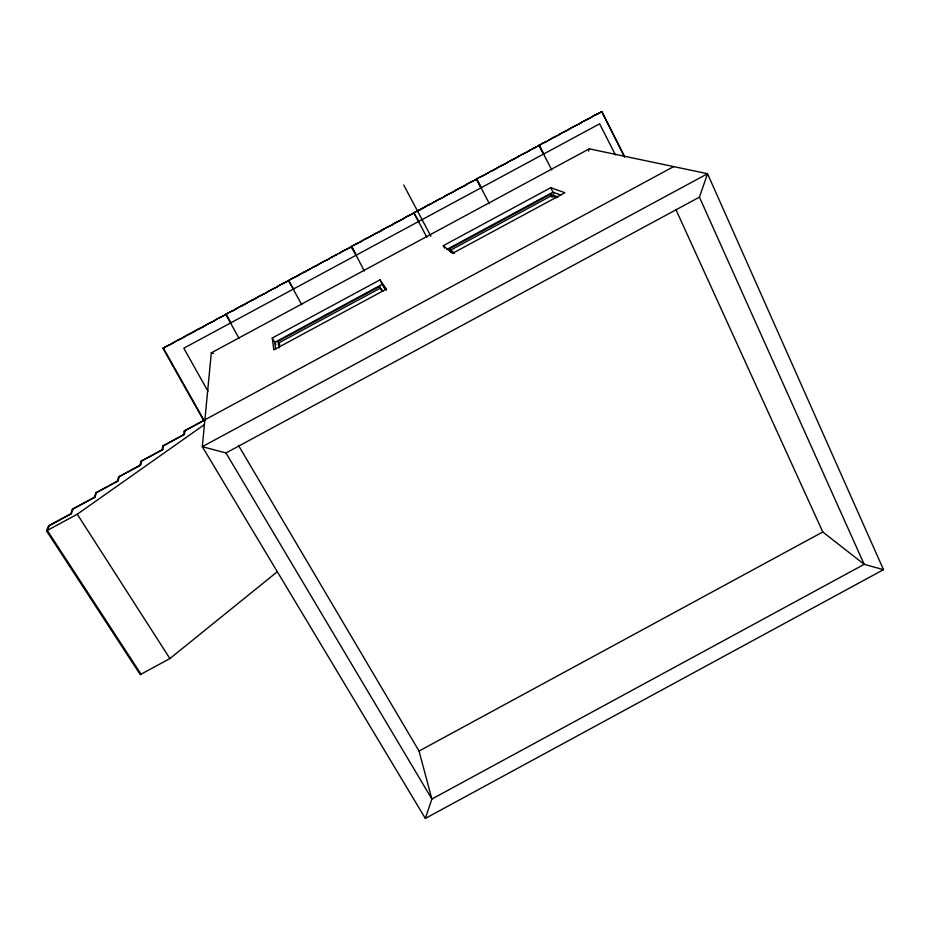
<?xml version="1.0" encoding="UTF-8"?>
<svg xmlns="http://www.w3.org/2000/svg" width="930" height="930" viewBox="0 0 930 930"><rect width="100%" height="100%" fill="white"/><g stroke="black" fill="none" stroke-linecap="round" stroke-linejoin="round"><path stroke-width="1.4" d="M211.331 352.819L202.298 446.679L425.336 818.435L883.5 569.66L707.544 173.724L589.248 148.846L211.331 352.819L213.54 353.493M184.954 430.741L184.407 434.461L162.797 446.133M183.687 434.659L184.245 430.95L673.692 166.609M163.541 445.726L162.75 449.643L140.907 461.443M162.041 449.841L162.831 445.923L184.431 434.264M141.662 461.036L140.639 465.151L118.552 477.078M139.93 465.337L140.965 461.222L162.797 449.434M119.319 476.672L118.04 481.008L95.709 493.063M588.585 151.067L589.248 148.846M117.343 481.182L118.622 476.846L140.697 464.93M425.336 818.435L431.88 799.033L419.035 751.045L238.475 445.424M96.488 492.644L94.941 497.201L72.366 509.396M94.244 497.376L95.802 492.819L118.11 480.764M699.418 197.148L707.544 173.724L202.298 446.679L225.978 452.968L699.418 197.148L864.179 564.336L883.5 569.66M70.633 513.918L72.459 509.14L95.023 496.957M73.145 508.977L71.331 513.755L48.5 526.089M277.152 571.857L169.911 658.568L140.267 674.61L46.5 530.844L48.616 525.822L71.424 513.5M49.29 525.671L47.291 530.414L141.035 674.192M46.5 530.844L77.271 514.22L204.414 424.603M173.317 342.705L172.062 343.484M173.492 342.682L174.98 341.763M183.838 337.032L183.233 337.427M184.001 337.009L186.023 335.8M204.879 325.674L203.949 326.267M205.019 325.674L206.553 324.721M215.388 320.001L213.679 321.036M215.528 320.001L217.597 318.757M226.804 313.817L225.258 314.747M278.14 286.149L277.442 286.603M309.841 269.061L308.272 269.979M319.839 263.643L317.967 264.771M330.336 257.982L328.871 258.877M350.843 246.973L351.598 246.555L356.423 255.494M361.003 241.498L363.281 240.161M372.512 235.244L370.872 236.197M381.986 230.175L383.009 229.582M392.472 224.514L394.297 223.444M403.446 218.608L404.794 217.771M413.443 213.191L414.966 212.296M423.592 207.716L425.463 206.623M434.077 202.054L435.961 200.961M444.563 196.404L446.447 195.3M455.63 190.371L454.386 191.138M455.526 190.511L456.944 189.639M466.593 184.477L464.861 185.489M477.59 178.502L475.335 179.839M517.58 157.007L518.673 156.38M204.077 421.232L162.959 348.273L163.994 347.704M162.959 348.273L164.959 347.157M529.147 150.73L527.356 151.764M193.742 331.754L196.032 330.406M549.77 139.605L547.956 140.651M560.244 133.943L558 135.245M239.068 338.369L225.757 314.387L227.269 313.55M581.192 122.644L579.727 123.492M235.43 309.26L237.324 308.144M236.929 308.376L235.127 309.446M245.939 303.599L247.845 302.471M246.601 303.157L248.833 301.901M246.706 303.18L244.846 304.226M624.739 156.81L601.78 111.565L600.269 112.425M298.1 275.454L299.669 274.524M298.821 274.989L300.076 274.28M298.879 275.036L297.402 275.861M331.185 257.517L329.255 258.656M340.845 252.309L342.112 251.6M340.857 252.379L339.357 253.216M341.694 251.844L338.939 253.448M351.866 246.357L350.238 247.334M372.86 235.034L370.489 236.418M381.707 230.338L383.358 229.361M392.193 224.688L393.855 223.7M402.667 219.027L404.352 218.039M413.153 213.365L414.524 212.552M425.01 206.89L422.557 208.332M435.507 201.229L433.031 202.67M445.993 195.567L443.505 197.02M456.491 189.906L453.549 191.603M465.221 185.279L466.976 184.245M489.296 203.531L476.509 179.095L477.137 178.769M475.695 179.618L476.776 179.013L481.484 188.011M485.844 174.154L486.623 173.736M486.762 173.584L487.622 173.108M496.318 168.504L499.096 166.889M506.792 162.843L507.571 162.425M507.734 162.262L508.594 161.797M517.266 157.193L518.033 156.775M518.208 156.612L519.068 156.135M527.729 151.544L528.507 151.125M528.693 150.951L529.554 150.486M538.203 145.905L539.307 145.278L543.945 154.299M551.723 169.841L539.086 145.324L539.702 145.01M539.086 145.324L537.819 146.115M548.34 140.43L549.107 140.012M549.316 139.826L550.665 139.07M558.802 134.78L559.581 134.362M559.79 134.176L560.662 133.699M569.265 129.142L571.136 128.049M570.276 128.514L571.625 127.759M570.044 128.712L568.881 129.363M580.75 122.865L581.61 122.388M580.506 123.074L579.344 123.713M592.085 116.738L587.841 119.18M600.652 112.205L601.431 111.786M172.422 343.275L174.526 342.031M182.931 337.613L185.512 336.09M193.44 331.94L195.579 330.673M206.1 324.989L203.589 326.476M214.446 320.606L217.085 319.048M224.955 314.933L225.816 314.387M256.122 298.112L258.831 296.519M258.354 296.786L255.75 298.332M266.619 292.45L269.351 290.846M278.523 285.905L279.395 285.44M309.737 269.072L310.597 268.607M320.246 263.399L322.117 262.365M321.106 262.934L318.386 264.538M330.755 257.726L331.603 257.273M351.435 246.566L352.772 245.834M350.994 246.927L349.424 247.787M360.387 241.858L361.154 241.451M362.793 240.44L360.003 242.079M372.442 235.232L373.29 234.779M381.358 230.547L382.125 230.14M382.939 229.571L383.799 229.106M392.6 224.479L391.449 225.107M402.33 219.224L403.085 218.829M412.804 213.575L413.571 213.168M422.952 208.099L423.708 207.704M433.438 202.449L434.194 202.043M443.912 196.788L444.668 196.393M466.581 184.431L467.441 183.977M485.472 174.363L488.087 172.841M495.946 168.714L498.573 167.179M509.059 161.518L506.42 163.064M517.638 157.019L516.476 157.647M518.696 156.321L519.545 155.868M529.182 150.66L530.03 150.207M539.33 145.185L540.179 144.731M549.816 139.523L551.199 138.768M560.302 133.874L561.15 133.42M581.262 122.562L582.645 121.807M589.806 118.075L592.584 116.459M182.571 337.811L183.338 337.416M193.08 332.15L193.847 331.754M224.583 315.142L225.339 314.747M234.755 309.655L235.511 309.272M236.941 308.318L237.789 307.877M245.253 303.994L246.008 303.599M266.247 292.659L271.723 289.532M276.745 286.998L279.86 285.173M277.489 286.614L275.373 287.777M290.044 279.674L285.87 282.116M299.716 274.443L300.564 274.001M298.135 275.478L296.984 276.094M307.888 270.2L311.073 268.328M331.266 257.424L332.091 256.994M341.775 251.751L342.6 251.321M351.947 246.264L353.865 245.195M372.965 234.93L373.79 234.488M380.963 230.768L381.684 230.396M383.474 229.257L386.717 227.49M393.971 223.584L394.797 223.154M392.169 224.734L390.019 225.92M401.934 219.457L402.644 219.085M404.48 217.922L405.294 217.492M412.409 213.795L413.118 213.435M414.652 212.435L415.466 212.005M425.15 206.774L425.963 206.344M435.647 201.101L437.6 200.02M446.144 195.44L446.958 195.009M456.642 189.778L457.455 189.348M464.454 185.721L465.163 185.361M467.139 184.105L467.953 183.687M474.928 180.071L475.625 179.711M477.299 178.63L478.113 178.2M487.797 172.968L488.599 172.538M485.065 174.596L485.762 174.236M495.539 168.946L496.236 168.586M506.699 162.936L505.571 163.541M508.78 161.646L509.582 161.227M519.277 155.984L520.068 155.566M517.161 157.298L516.034 157.891M529.763 150.323L532.425 148.858M526.938 151.997L527.624 151.648M537.412 146.359L538.086 145.998M539.912 144.847L540.714 144.429M548.223 140.535L546.573 141.453M560.883 133.525L561.674 133.118M558.674 134.897L557.558 135.489M571.369 127.875L577.6 124.678M568.463 129.596L569.137 129.247M581.855 122.214L583.877 121.098M578.925 123.957L579.599 123.609M592.34 116.564L593.119 116.145M599.838 112.67L600.513 112.321M164.133 347.588L165.517 346.855M174.666 341.903L175.491 341.484M171.666 343.705L172.387 343.344M182.175 338.043L182.885 337.671M195.73 330.534L197.706 329.464M192.673 332.37L193.382 332.01M206.262 324.861L207.076 324.442M203.182 326.709L203.879 326.349M214.388 320.676L213.249 321.269M224.177 315.375L224.886 315.014M226.978 313.677L227.792 313.259M234.348 309.888L235.046 309.539M237.499 307.993L238.313 307.586M248.031 302.32L250.019 301.239M258.552 296.635L259.354 296.228M255.343 298.553L256.029 298.204M265.841 292.892L266.526 292.543M279.593 285.289L280.395 284.882M286.824 281.569L290.567 279.384M300.297 274.118L301.088 273.711M307.47 270.432L308.144 270.084M310.818 268.445L312.817 267.352M321.338 262.76L322.675 262.062M331.847 257.087L332.626 256.692M328.453 259.11L329.115 258.773M342.368 251.414L343.135 251.019M350.087 247.461L347.901 248.636M359.573 242.312L360.236 241.986M363.049 240.254L363.816 239.859M370.059 236.662L370.71 236.336M373.558 234.581L374.325 234.197M384.067 228.919L384.718 228.548M380.544 231L381.195 230.675M394.576 223.246L395.331 222.863M405.085 217.574L405.84 217.19M401.504 219.689L402.144 219.375M411.99 214.04L412.618 213.714M415.257 212.087L416.012 211.703M422.127 208.564L422.766 208.25M425.766 206.425L427.765 205.321M436.263 200.752L436.926 200.38M433.241 202.601L431.578 203.496M446.76 195.091L447.504 194.707M443.075 197.265L443.703 196.951M457.269 189.418L458.002 189.046M454.177 191.301L453.073 191.906M464.024 185.954L464.651 185.651M467.767 183.756L469.778 182.652M475.114 180.002L473.451 180.908M477.927 178.269L479.938 177.177M488.424 172.608L490.447 171.504M484.635 174.84L485.251 174.526M498.922 166.947L500.933 165.842M495.109 169.19L495.713 168.888M509.419 161.285L510.14 160.913M506.176 163.238L505.06 163.854M519.905 155.624L520.626 155.252M530.402 149.963L531.077 149.591M526.508 152.241L527.101 151.95M540.551 144.476L541.911 143.732M536.97 146.603L537.563 146.301M551.048 138.826L552.408 138.07M561.534 133.164L562.894 132.409M572.02 127.503L572.694 127.119M568.602 129.549L567.486 130.177M579.065 123.911L577.937 124.527M592.991 116.192L594.363 115.436M589.515 118.273L588.388 118.889M599.966 112.635L598.839 113.251M175.282 341.554L176.642 340.822M185.814 335.87L187.848 334.788M196.346 330.185L197.02 329.825M171.236 343.949L171.876 343.623M182.373 337.962L181.257 338.567M192.243 332.603L192.87 332.301M206.879 324.512L207.623 324.14M217.411 318.827L219.445 317.746M227.606 313.329L229.629 312.248M202.74 326.942L203.368 326.628M222.7 316.2L224.363 315.305M234.523 309.818L233.407 310.422M238.138 307.644L238.859 307.284M259.191 296.286L259.912 295.926M269.712 290.613L271.06 289.881M245.02 304.156L243.358 305.052M254.901 298.797L255.506 298.495M266.003 292.834L264.341 293.729M280.232 284.929L281.581 284.196M290.416 279.43L291.125 279.081M300.936 273.757L301.646 273.408M311.457 268.084L312.131 267.712M297.135 276.036L295.473 276.931M307.621 270.386L306.505 270.979M332.498 256.738L334.498 255.657M343.007 251.054L344.356 250.333M318.106 264.725L316.991 265.329M328.592 259.063L327.476 259.668M363.7 239.894L364.374 239.522M374.209 234.221L374.895 233.849M370.175 236.627L369.071 237.231M380.661 230.977L379.545 231.57M395.238 222.886L395.913 222.514M405.736 217.213L406.422 216.841M415.908 211.726L416.594 211.354M426.417 206.053L427.103 205.681M401.609 219.666L400.493 220.27M412.083 214.016L410.967 214.621M420.581 209.424L422.22 208.553M447.423 194.719L448.109 194.347M457.932 189.057L459.908 187.988M468.429 183.384L469.104 183.012M484.704 174.84L483.588 175.433M492.482 170.492L495.167 169.19M510.082 160.913L510.768 160.541M520.579 155.252L521.928 154.519M535.901 147.207L537.005 146.615M419.035 751.045L822.783 531.972L864.179 564.336L431.88 799.033L225.978 452.968M272.269 338.02L379.975 279.872L386.369 289.091L273.815 349.854L272.269 338.02L275.931 344.46M443.273 245.706L550.769 187.674L564.836 192.731L452.503 253.379L443.273 245.706L444.517 248.112M446.842 249.473L552.955 192.185L560.662 195.056M279.012 347.948L278.012 341.31L379.51 286.51L382.742 291.322M450.864 252.053L449.237 248.868L550.537 194.172L558.012 197.02M450.05 250.461L551.327 195.788L556.314 197.718M184.221 431.148L204.867 420M583.773 121.179L585.144 120.423M594.247 115.529L595.026 115.076M541.83 143.813L542.585 143.371M552.315 138.152L553.071 137.721M562.801 132.49L565.324 131.258M573.287 126.84L576.565 125.201M577.391 124.818L578.03 124.446M598.292 113.541L598.955 113.158M510.698 160.611L511.43 160.181M536.529 146.847L533.576 148.312M546.026 141.744L546.654 141.372M556.477 136.106L557.117 135.734M566.94 130.467L567.579 130.084M494.667 169.434L490.784 171.364M500.212 166.272L501.561 165.517M505.13 163.785L501.282 165.703M514.976 158.495L515.592 158.135M525.438 152.857L526.066 152.485M437.565 200.066L438.274 199.659M448.062 194.405L448.772 193.986M458.56 188.744L461.28 187.407M462.989 186.546L463.582 186.198M395.901 222.549L396.587 222.154M406.398 216.888L407.096 216.481M416.57 211.401L417.268 210.994M421.685 208.808L420.104 209.669M442.052 197.846L442.634 197.497M452.515 192.196L453.108 191.847M353.865 245.229L354.539 244.834M364.374 239.556L365.048 239.161M374.883 233.895L375.569 233.488M380.103 231.245L379.01 231.849M385.392 228.222L387.31 227.187M322.652 262.039L323.989 261.33M343.693 250.716L345.018 249.984M359.143 242.556L358.05 243.16M291.09 279.07L291.776 278.709M301.611 273.385L302.948 272.688M228.28 312.957L228.966 312.596M238.801 307.284L239.487 306.912M259.854 295.926L260.54 295.554M186.488 335.509L187.174 335.137M207.553 324.14L208.239 323.779M254.96 298.797L253.844 299.39M165.412 346.878L167.435 345.821M192.324 332.603L191.196 333.196M202.821 326.93L201.694 327.523M213.319 321.269L212.203 321.861M171.318 343.926L170.19 344.519M399.97 220.55L400.632 220.166M375.441 233.593L376.208 233.151M389.484 226.199L390.147 225.816M364.932 239.266L365.699 238.824M354.423 244.927L355.19 244.497M368.536 237.51L369.187 237.127M348.552 248.264L345.728 249.67M337.416 254.297L338.067 253.925M312.713 267.433L313.468 267.003M323.233 261.76L325.128 260.76M327.569 259.586L326.43 260.202M316.444 265.608L317.084 265.248M291.695 278.779L293.055 278.047M296.1 276.559L294.973 277.187M306.598 270.897L305.459 271.525M281.511 284.278L282.243 283.859M285.324 282.406L285.952 282.046M260.47 295.624L261.202 295.205M274.827 288.068L275.454 287.707M249.949 301.308L250.681 300.89M239.429 306.981L240.161 306.563M243.962 304.691L240.963 306.191M232.86 310.713L233.465 310.364M208.192 323.838L208.913 323.419M218.713 318.153L220.073 317.421M197.66 329.511L198.381 329.104M176.607 340.88L177.316 340.473M181.292 338.508L180.164 339.125M166.075 346.553L168.028 345.53M594.793 115.239L595.63 114.762M598.525 113.39L596.99 114.204M584.319 120.888L588.062 119.028M552.862 137.861L553.687 137.396M563.348 132.2L566.393 130.712M566.428 130.723L567.149 130.316M542.376 143.522L543.201 143.057M556.686 135.966L553.373 137.594M532.227 148.998L533.041 148.533M546.224 141.604L542.888 143.255M521.742 154.659L522.555 154.194M511.244 160.309L512.058 159.855M525.624 152.718L523.102 153.962M504.699 164.017L503.537 164.645M515.162 158.367L513.999 158.995M490.273 171.631L492.365 170.632M479.775 177.293L480.577 176.84M483.763 175.305L482.6 175.944M469.615 182.78L470.406 182.327M472.94 181.176L473.626 180.78M448.62 194.103L449.411 193.661M462.466 186.825L463.152 186.43M438.123 199.776L438.914 199.322M452.678 192.08L451.527 192.708M427.626 205.437L428.404 204.995M441.529 198.125L442.203 197.73M417.128 211.098L417.907 210.657M431.729 203.379L429.044 204.716M406.956 216.585L407.735 216.144M410.444 214.9L411.107 214.516M396.447 222.258L397.226 221.817M313.259 267.154L314.084 266.701M315.944 265.864L316.653 265.469M302.75 272.827L303.564 272.374M306.168 271.13L305.017 271.746M292.229 278.5L294.624 277.303M282.057 283.987L282.871 283.534M285.522 282.267L283.022 283.511M271.537 289.66L272.351 289.218M274.315 288.323L275.024 287.928M261.016 295.345L261.83 294.891M263.829 293.985L264.527 293.589M250.507 301.018L251.309 300.564M254.03 299.262L251.484 300.518M239.987 306.691L240.789 306.249M229.466 312.364L230.268 311.922M232.337 310.98L233.035 310.585M222.177 316.467L222.863 316.072M208.75 323.547L209.552 323.094M211.668 322.129L212.366 321.745M198.23 329.22L199.02 328.778M201.857 327.406L199.229 328.72M187.697 334.905L188.499 334.463M190.673 333.463L191.359 333.079M177.165 340.578L180.85 338.741M170.341 344.414L168.086 345.542M470.138 182.513L472.521 181.338M472.463 181.408L473.207 180.99M462.733 186.639L460.118 187.93M449.144 193.835L451.573 192.638M452.259 192.301L449.62 193.591M438.646 199.497L440.378 198.602M441.785 197.951L439.123 199.253M428.149 205.158L428.986 204.693M431.311 203.6L429.369 204.565M417.651 210.831L418.988 210.11M407.491 216.306L410.304 214.923M409.956 215.144L410.688 214.725M396.982 221.979L399.83 220.573M400.214 220.387L397.47 221.735M389.728 226.037L386.973 227.397M375.976 233.314L376.801 232.849M379.242 231.698L376.894 232.849M365.467 238.987L367.245 238.068M368.757 237.348L365.967 238.731M354.969 244.648L355.795 244.195M358.283 243.009L356.748 243.73M344.798 250.135L345.611 249.682M334.289 255.808L335.102 255.355M337.637 254.146L335.219 255.343M327.151 259.807L324.279 261.225M595.305 114.971L596.165 114.495M598.118 113.6L595.746 114.75M587.667 119.238L586.528 119.842M576.437 125.318L577.205 124.887M565.975 130.956L566.742 130.526M555.524 136.594L556.279 136.175M545.061 142.244L545.817 141.813M532.739 148.73L533.599 148.254M534.936 147.707L535.692 147.289M522.253 154.392L523.113 153.915M524.462 153.357L525.218 152.927M511.767 160.041L514.092 158.914M514.755 158.577L512.232 159.809M480.299 177.026L483.344 175.526M198.753 328.953L201.438 327.616M188.232 334.626L190.557 333.475M190.941 333.289L188.709 334.393M177.7 340.31L179.06 339.601M169.923 344.635L168.76 345.239M272.048 289.404L272.909 288.939M273.862 288.556L274.617 288.137M261.539 295.077L262.388 294.612M263.364 294.217L264.12 293.799M251.019 300.75L251.867 300.285M252.867 299.878L253.623 299.472M240.498 306.423L241.974 305.738M242.37 305.54L243.125 305.133M229.977 312.096L231.314 311.411M232.616 310.794L231.477 311.399M219.794 317.595L220.643 317.13M222.456 316.281L220.666 317.176M209.273 323.28L211.947 321.954M345.286 249.891L346.146 249.426M347.739 248.682L346.088 249.507M334.777 255.552L335.637 255.087M337.241 254.343L335.579 255.169M313.77 266.898L315.619 265.98M315.502 266.085L316.258 265.666M303.25 272.571L305.121 271.641M294.519 277.407L295.275 276.989M282.569 283.731L283.418 283.266M285.115 282.476L283.394 283.325M407.968 216.062L409.2 215.504M389.345 226.234L387.392 227.187M376.464 233.058L377.324 232.593M378.859 231.895L377.243 232.686M368.373 237.545L367.257 238.138M355.458 244.392L356.771 243.788M357.887 243.207L355.899 244.183M470.603 182.268L472.835 181.187M462.361 186.837L461.361 187.29M441.413 198.137L440.32 198.718M428.625 204.914L429.486 204.449M418.128 210.587L420.453 209.448M522.718 154.159L524.555 153.264M501.735 165.47L502.839 164.982M480.764 176.793L482.67 175.863M553.827 137.361L555.629 136.501M543.352 143.022L545.166 142.139M533.204 148.498L535.029 147.614M585.272 120.4L586.249 119.97M167.667 345.751L168.539 345.286M179.269 339.566L180.048 339.148M232.256 310.98L230.454 311.864M220.27 317.363L222.084 316.467M209.75 323.036L211.575 322.14M272.513 289.172L274.257 288.312M261.993 294.845L263.76 293.985M314.212 266.678L315.909 265.841M303.703 272.351L305.412 271.502M293.194 278.012L294.915 277.163M326.407 260.179L325.57 260.551M420.127 209.61L418.884 210.227M409.979 215.086L409.235 215.411M503.618 164.564L502.967 164.831M596.107 114.576L596.711 114.32M364.316 270.99L351.598 246.555M251.879 300.332L252.948 299.797M241.835 305.738L242.439 305.459M262.388 294.671L263.457 294.124M273.374 288.719L273.955 288.463M272.897 288.998L273.478 288.73M426.835 237.243L413.885 212.889L418.977 221.747M351.226 246.694L356.341 255.518M601.78 111.565L624.507 156.926M449.237 248.868L454.491 253.204M386.392 290.172L382.335 284.289L274.745 342.38L275.664 349.064M382.486 291.276L380.358 288.091L278.895 342.868L279.512 346.878M77.271 514.22L169.911 658.568M278.012 341.31L279.779 344.425M163.343 348.099L204.426 421.034M207.948 391.228L183.803 348.204L599.629 123.818L615.369 154.799M226.106 314.235L231.175 323.082M293.822 289.276L288.509 280.535L301.762 304.749M379.975 279.872L385.101 289.463M379.51 286.51L381.207 289.672M403.701 185L430.939 236.313M476.474 179.141L481.182 188.151M539.028 145.394L543.678 154.415M550.769 187.674L553.722 193.789M550.537 194.172L552.106 197.404M675.878 209.517L822.783 531.972"/></g></svg>
